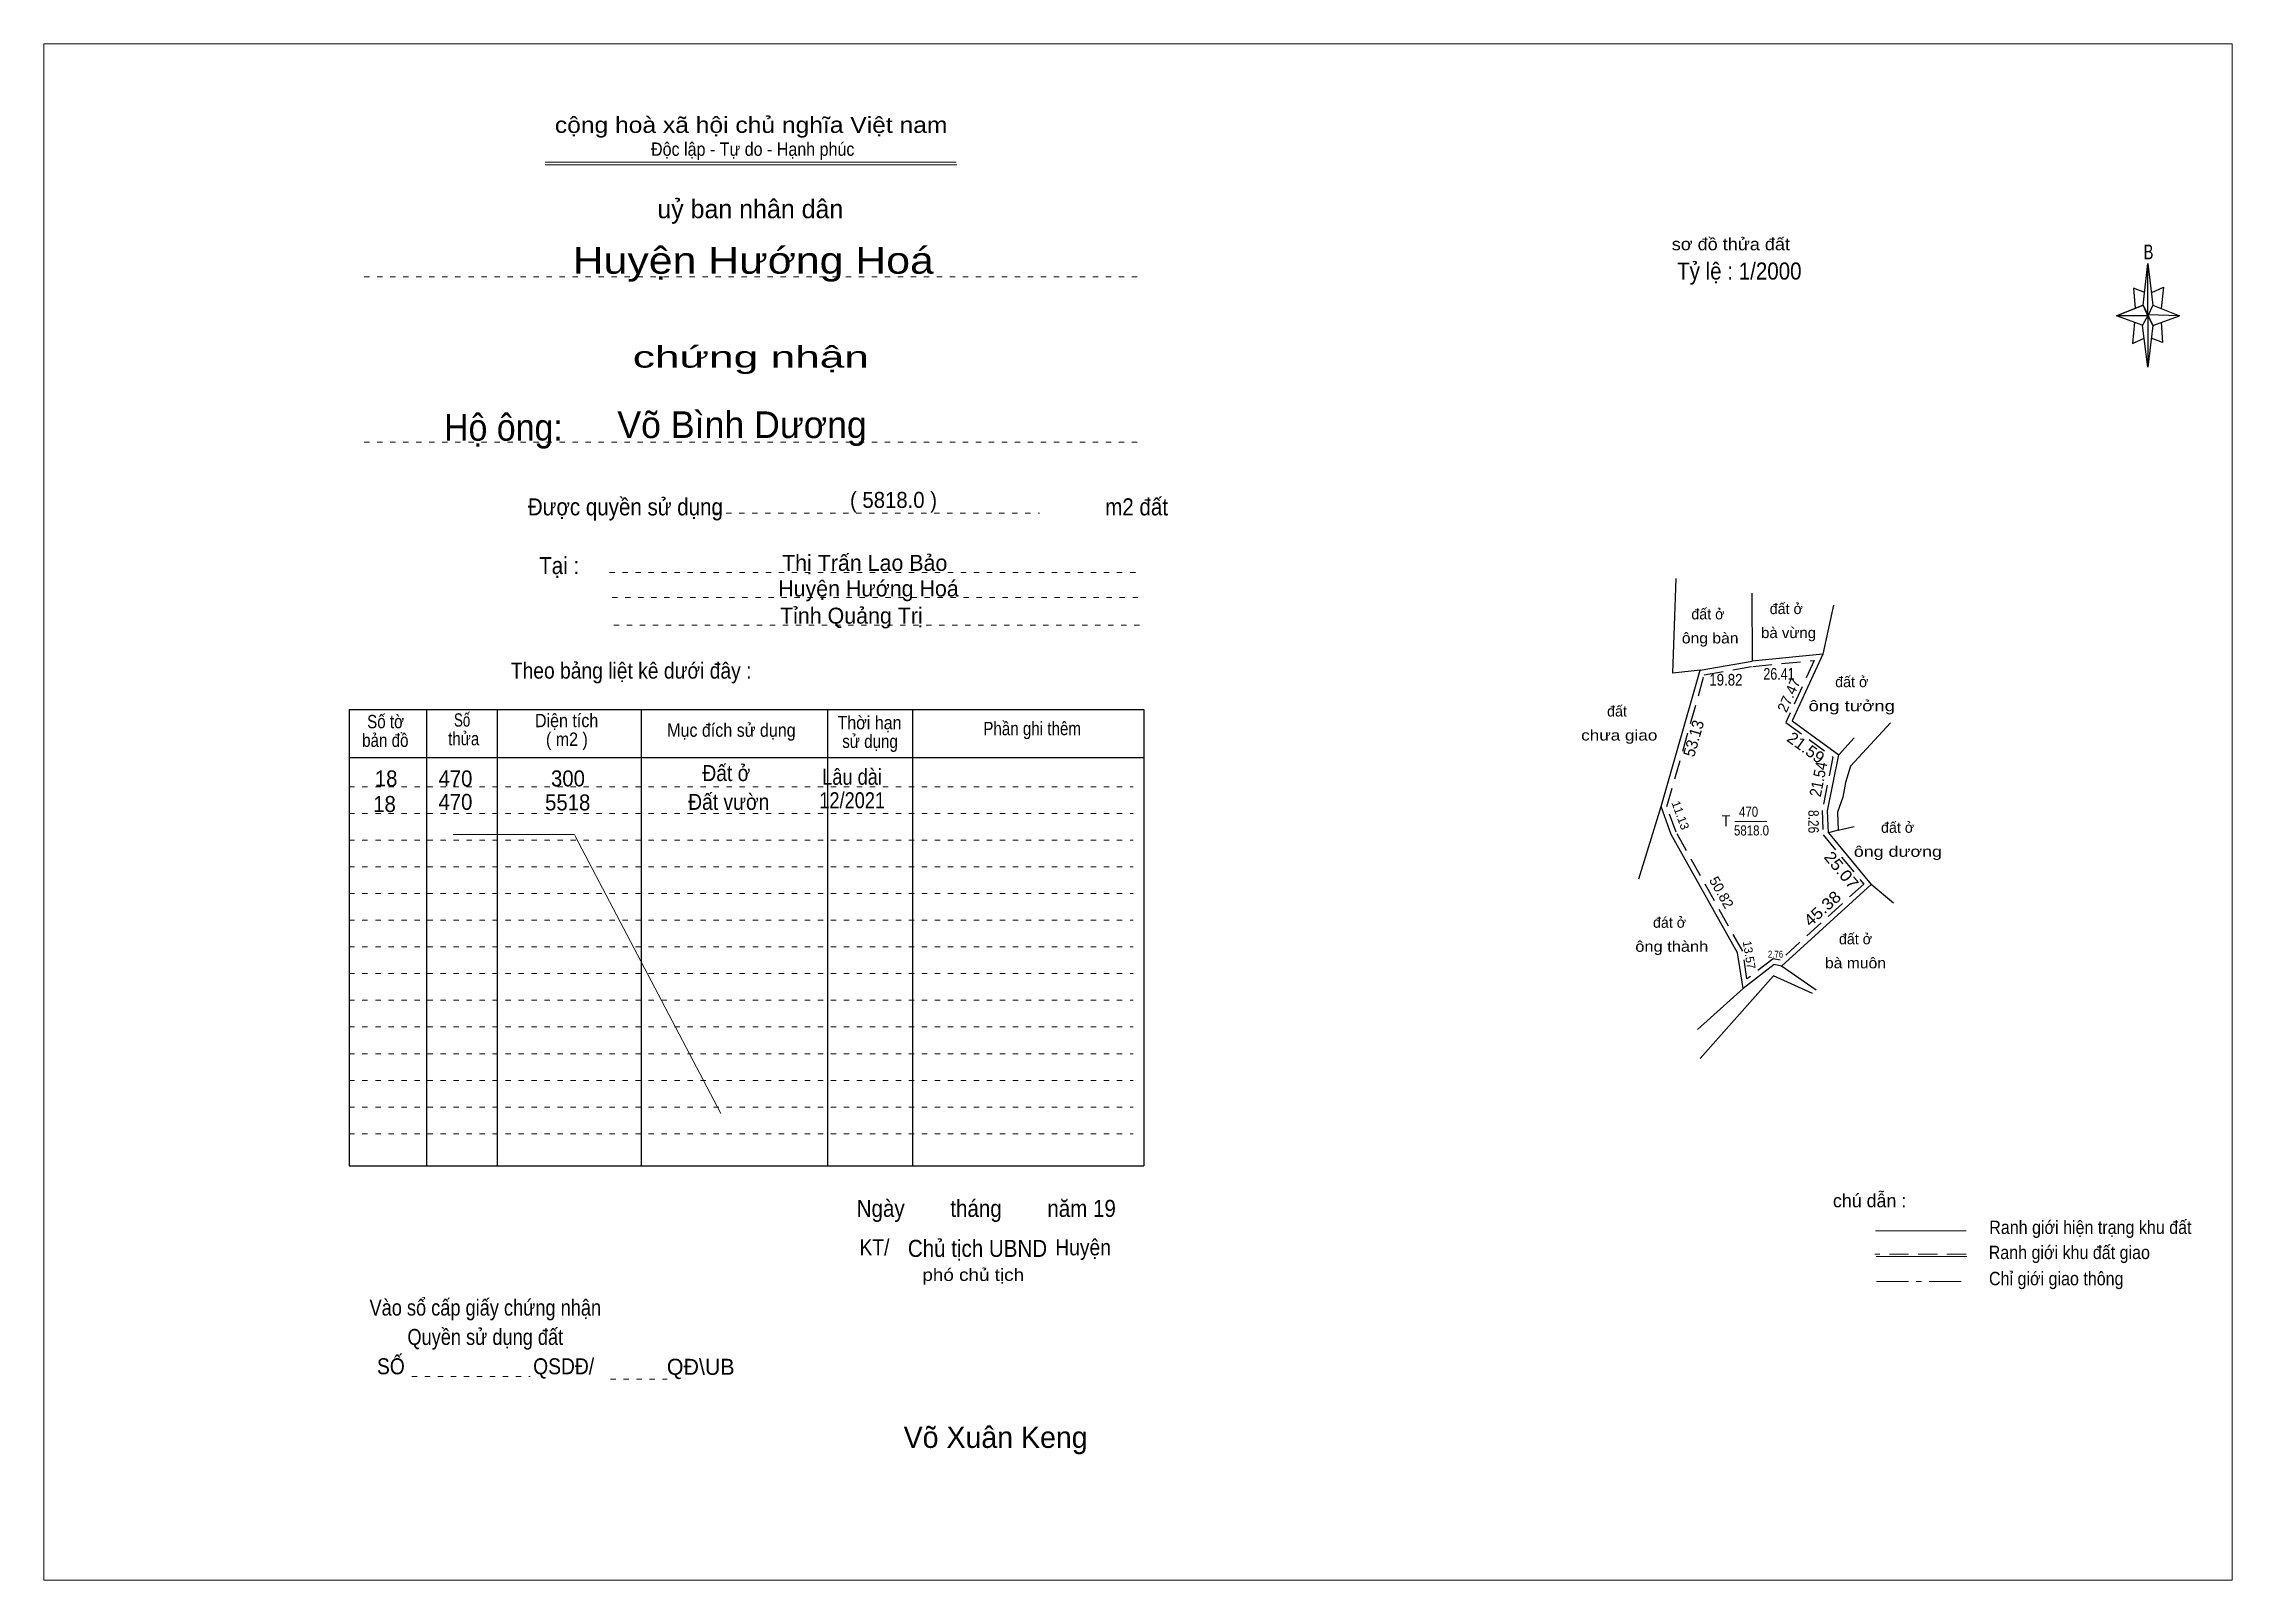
# Model space of a CAD drawing. Header units: centimetres. Extents: x -0.5 to 40.5, y 0 to 28.8.
import ezdxf
from ezdxf.enums import TextEntityAlignment as Align

# ---------------------------------------------------------------- set-up
doc = ezdxf.new("R2010")
doc.units = ezdxf.units.CM
doc.header["$LTSCALE"] = 0.12
for name, pattern in [('DOT_DASHED', [7.7, 5, -1.2, 0.3, -1.2]), ('DOTTED', [1.5, 0.3, -1.2]), ('MEDIUM_DASHED', [4.5, 3, -1.5])]:
    doc.linetypes.add(name, pattern=pattern)
for name, color, linetype, lineweight in [('1', 7, 'DOTTED', 13), ('2', 7, 'Continuous', 25), ('50', 7, 'Continuous', 25)]:
    doc.layers.add(name, color=color, linetype=linetype, lineweight=lineweight)
doc.layers.add('34', color=7, linetype='Continuous')
doc.layers.add('51', color=7, linetype='Continuous')

msp = doc.modelspace()

# ---------------------------------------------------------------- linework, layer by layer
at = {"layer": '1', "linetype": 'Continuous'}
for p, q in [((8.91, 26.55), (16.62, 26.55)), ((8.91, 26.5), (16.63, 26.5))]:
    msp.add_line(p, q, dxfattribs=at)
at = {"layer": '1'}
for p, q in [((5.52, 24.4), (20.02, 24.4)), ((5.52, 21.3), (20.02, 21.3)), ((12.06, 19.97), (18.18, 19.97)), ((10.12, 18.86), (20.06, 18.86)), ((10.17, 18.39), (20.11, 18.39)), ((10.2, 17.87), (20.14, 17.87)), ((5.24, 14.84), (19.94, 14.84)), ((5.24, 14.34), (19.94, 14.34)), ((5.24, 13.84), (19.94, 13.84)), ((5.24, 13.34), (19.94, 13.34)), ((5.24, 12.84), (19.94, 12.84)), ((5.24, 12.34), (19.94, 12.34)), ((5.24, 11.84), (19.94, 11.84)), ((5.24, 11.34), (19.94, 11.34)), ((5.24, 10.84), (19.94, 10.84)), ((5.24, 10.34), (19.94, 10.34)), ((5.24, 9.84), (19.94, 9.84)), ((5.24, 9.34), (19.94, 9.34)), ((5.24, 8.84), (19.94, 8.84)), ((5.24, 8.34), (19.94, 8.34)), ((6.41, 3.79), (8.63, 3.79)), ((10.14, 3.74), (11.2, 3.74))]:
    msp.add_line(p, q, dxfattribs=at)
at = {"layer": '1', "linetype": 'Continuous', "lineweight": 25}
for p, q in [((5.24, 16.29), (20.14, 16.29)), ((5.24, 16.29), (5.24, 7.74)), ((6.69, 16.29), (6.69, 7.74)), ((8.01, 16.29), (8.01, 7.74)), ((10.71, 16.29), (10.71, 7.74)), ((14.21, 16.29), (14.21, 7.74)), ((15.8, 16.29), (15.8, 7.74)), ((20.14, 16.29), (20.14, 7.74)), ((5.24, 15.39), (20.14, 15.39)), ((5.24, 7.74), (20.14, 7.74))]:
    msp.add_line(p, q, dxfattribs=at)
at = {"layer": '1', "linetype": 'Continuous'}
msp.add_lwpolyline([(-0.49, -0.03), (40.55, -0.03), (40.55, 28.77), (-0.49, 28.77)], close=True, dxfattribs=at)
at = {"layer": '2'}
for p, q in [((30.06, 16.97), (30.12, 18.75)), ((31.54, 18.47), (31.55, 17.2)), ((33.07, 18.25), (32.87, 17.33)), ((32.87, 17.33), (31.55, 17.2)), ((30.57, 17.03), (30.06, 16.97)), ((30.57, 17.03), (31.55, 17.2)), ((33.46, 15.76), (33.17, 15.44)), ((29.42, 13.12), (29.84, 14.47)), ((33.16, 14.03), (33.46, 14.1)), ((34.2, 12.66), (33.78, 13.01)), ((32.75, 11.03), (32.1, 11.48)), ((31.38, 11.06), (30.52, 10.29))]:
    msp.add_line(p, q, dxfattribs=at)
at = {"layer": '2', "lineweight": 13}
msp.add_line((31.22, 14.19), (31.82, 14.19), dxfattribs=at)
at = {"layer": '2'}
for points in [[(32.87, 17.33), (32.3, 16.08), (33.17, 15.44)], [(31.38, 11.06), (31.27, 11.73), (30.03, 13.95), (29.84, 14.47), (30.57, 17.03)], [(34.14, 16.04), (33.39, 15.23), (33.3, 14.92), (33.25, 14.65), (33.15, 14.37)], [(32.98, 13.98), (32.96, 14.39), (33.17, 15.44)], [(33.15, 14.37), (33.16, 14.03), (32.98, 13.98)], [(32.98, 13.98), (33.78, 13.01), (32.1, 11.48)], [(32.1, 11.48), (31.96, 11.51), (31.38, 11.06)], [(32.68, 10.97), (31.95, 11.3), (30.57, 9.75)]]:
    msp.add_lwpolyline(points, dxfattribs=at)
at = {"layer": '2', "linetype": 'MEDIUM_DASHED'}
msp.add_lwpolyline([(31.56, 17.1), (32.71, 17.21), (32.18, 16.05), (33.06, 15.4), (32.86, 14.4), (32.88, 13.94), (33.64, 13.02), (32.07, 11.59), (31.94, 11.62), (31.45, 11.24), (31.37, 11.76), (30.12, 13.99), (29.95, 14.47), (30.65, 16.94)], close=True, dxfattribs=at)
at = {"layer": '50'}
for p, q in [((38.88, 23.87), (38.97, 24.65)), ((39.06, 23.87), (39.56, 23.67)), ((38.88, 23.49), (38.38, 23.67)), ((39.06, 23.49), (38.97, 22.71)), ((39.22, 23.55), (39.24, 23.17)), ((39.24, 23.17), (39.03, 23.25))]:
    msp.add_line(p, q, dxfattribs=at)
at = {"layer": '50', "lineweight": 13}
for p, q in [((7.19, 13.95), (9.46, 13.95)), ((9.47, 13.93), (12.21, 8.72)), ((35.56, 6.52), (33.86, 6.52)), ((35.57, 6.04), (33.87, 6.04))]:
    msp.add_line(p, q, dxfattribs=at)
at = {"layer": '50', "linetype": 'MEDIUM_DASHED', "lineweight": 13}
msp.add_line((35.56, 6.08), (33.85, 6.08), dxfattribs=at)
at = {"layer": '50', "linetype": 'DOT_DASHED', "lineweight": 13}
msp.add_line((33.88, 5.57), (35.59, 5.57), dxfattribs=at)
at = {"layer": '50'}
for points in [[(38.97, 24.65), (39.06, 23.87), (38.97, 23.67)], [(38.97, 23.67), (38.38, 23.67), (38.88, 23.87), (39.06, 23.49), (39.56, 23.67), (38.97, 23.69)], [(38.97, 23.67), (38.97, 22.71), (38.87, 23.49)]]:
    msp.add_lwpolyline(points, close=True, dxfattribs=at)
for points in [[(38.97, 23.67), (38.88, 23.87), (38.38, 23.67)], [(38.91, 24.11), (38.7, 24.19), (38.73, 23.81)], [(39.04, 24.11), (39.26, 24.21), (39.22, 23.81)], [(38.72, 23.55), (38.68, 23.15), (38.9, 23.25)], [(38.97, 23.67), (39.06, 23.49), (39.56, 23.67)]]:
    msp.add_lwpolyline(points, dxfattribs=at)

# ---------------------------------------------------------------- texts
at = {"layer": '1'}
for s, height, width, p in [('cộng hoà xã hội chủ nghĩa Việt nam', 0.3, 1.15, (12.775, 27.1)), ('Độc lập - Tự do - Hạnh phúc', 0.25, 0.9, (12.805, 26.67)), ('chứng nhận', 0.4, 1.55, (12.77, 22.7)), ('Được quyền sử dụng                                                                   m2 đất', 0.32, 0.9, (14.59, 19.93)), ('Tại :', 0.32, 0.9, (9.175, 18.83)), ('Theo bảng liệt kê dưới đây :', 0.3, 0.9, (10.525, 16.87)), ('Số tờ', 0.25, 0.85, (5.92, 15.94)), ('Số ', 0.25, 0.75, (7.39, 15.97)), ('Diện tích', 0.25, 0.9, (9.315, 15.96)), ('Mục đích sử dụng', 0.25, 0.9, (12.405, 15.78)), ('Thời hạn', 0.25, 0.9, (14.995, 15.92)), ('Phần ghi thêm', 0.25, 0.85, (18.045, 15.81)), ('bản đồ', 0.25, 0.85, (5.915, 15.59)), ('thửa', 0.25, 0.85, (7.385, 15.62)), ('( m2 )', 0.25, 0.9, (9.32, 15.61)), ('sử dụng', 0.25, 0.85, (15.005, 15.57)), ('Ngày        tháng        năm 19', 0.32, 0.9, (17.185, 6.78)), ('Chủ tịch UBND', 0.32, 0.9, (17.02, 6.03)), ('Vào sổ cấp giấy chứng nhận', 0.3, 0.85, (7.79, 4.93)), ('Quyền sử dụng đất', 0.3, 0.85, (7.79, 4.38)), ('SỐ                        QSDĐ/', 0.3, 0.9, (7.795, 3.83))]:
    msp.add_text(s, height=height, dxfattribs=dict(at, width=width)).set_placement(p, align=Align.CENTER)
msp.add_text('uỷ ban nhân dân', height=0.35, dxfattribs=at).set_placement((12.76, 25.5), align=Align.CENTER)
at = {"layer": '2'}
for s, height, width, p in [('Huyện Hướng Hoá', 0.5, 1.2, (12.815, 24.46)), ('ông bàn', 0.2, 1.1, (30.76, 17.53)), ('bà vừng', 0.2, 1.05, (32.23, 17.63)), ('19.82', 0.2187, 0.85, (31.055, 16.74)), ('26.41', 0.2187, 0.8, (32.05, 16.85)), ('ông tưởng', 0.2, 1.3, (33.415, 16.26)), ('chưa giao', 0.2, 1.2, (29.055, 15.71)), ('470', 0.1889, 0.85, (31.48, 14.28)), ('5818.0', 0.1889, 0.85, (31.535, 13.93)), ('ông dương', 0.2, 1.25, (34.28, 13.53)), ('ông thành', 0.2, 1.15, (30.04, 11.75)), ('2.76', 0.1291, 0.85, (31.985, 11.64)), ('bà muôn', 0.2, 1.1, (33.485, 11.44))]:
    msp.add_text(s, height=height, dxfattribs=dict(at, width=width)).set_placement(p, align=Align.CENTER)
for s, height, p in [('Thị Trấn Lao Bảo', 0.3, (14.905, 18.89)), ('Huyện Hướng Hoá', 0.3, (14.975, 18.41)), ('Tỉnh Quảng Trị', 0.3, (14.655, 17.9)), ('đất ở ', 0.2, (30.755, 17.98)), ('đất ở ', 0.2, (32.225, 18.08)), ('đất ở', 0.2, (33.415, 16.71)), ('đất ', 0.2, (29.05, 16.16)), ('đất ở', 0.2, (34.275, 13.98)), ('đát ở ', 0.2, (30.035, 12.2)), ('đất ở', 0.2, (33.485, 11.89))]:
    msp.add_text(s, height=height, dxfattribs=at).set_placement(p, align=Align.CENTER)
for s, height, rotation, p in [('27.47', 0.1968, 65.525, (32.3262, 16.5192)), ('50.82', 0.1895, 299.248, (30.8889, 12.8163)), ('13.57', 0.1594, 279.324, (31.413, 11.6779))]:
    msp.add_text(s, height=height, rotation=rotation, dxfattribs=at).set_placement(p, align=Align.CENTER)
for s, height, rotation, width, p in [('53.13', 0.2187, 74.049, 0.95, (30.5543, 15.7199)), ('21.59', 0.2187, 324.138, 1.05, (32.4909, 15.488)), ('21.54', 0.2187, 78.727, 0.9, (32.8965, 14.9636)), ('11.13', 0.1594, 290.072, 1.05, (30.1278, 14.2823)), ('8.26', 0.1968, 270, 0.85, (32.6, 14.19)), ('25.07', 0.2187, 309.659, 1.1, (33.1372, 13.2098)), ('45.38', 0.2187, 42.258, 1.1, (32.9365, 12.4785))]:
    msp.add_text(s, height=height, rotation=rotation, dxfattribs=dict(at, width=width)).set_placement(p, align=Align.CENTER)
at = {"layer": '2', "width": 0.95}
msp.add_text('T', height=0.2099, dxfattribs=at).set_placement((31.14, 14.1), align=Align.RIGHT)
at = {"layer": '34', "width": 0.95}
for s, height, p in [('Hộ ông:', 0.5, (8.13, 21.33)), ('( 5818.0 )', 0.3, (15.445, 20.07)), ('18', 0.3, (5.93, 14.85)), ('470', 0.3, (7.23, 14.85)), ('300', 0.3, (9.34, 14.85)), ('18', 0.3, (5.9, 14.37)), ('470', 0.3, (7.23, 14.41)), ('5518', 0.3, (9.335, 14.4))]:
    msp.add_text(s, height=height, dxfattribs=at).set_placement(p, align=Align.CENTER)
at = {"layer": '34'}
msp.add_text('Võ Bình Dương', height=0.5, dxfattribs=at).set_placement((12.605, 21.38), align=Align.CENTER)
at = {"layer": '50'}
for s, height, width, p in [('sơ đồ thửa đất ', 0.23, 1.1, (31.195, 24.9)), ('B', 0.2756, 0.75, (38.98, 24.73)), ('Đất ở ', 0.3, 0.9, (12.36, 14.95)), ('Lâu dài ', 0.3, 0.85, (14.715, 14.88)), ('Đất vườn', 0.3, 0.9, (12.355, 14.41)), ('12/2021', 0.3, 0.85, (14.67, 14.44)), ('Ranh giới hiện trạng khu đất', 0.25, 0.9, (37.89, 6.46)), ('KT/                               Huyện ', 0.3, 0.9, (17.215, 6.06)), ('Ranh giới khu đất giao', 0.25, 0.9, (37.495, 5.99)), ('phó chủ tịch', 0.23, 1.15, (16.94, 5.58)), ('Chỉ giới giao thông', 0.25, 0.9, (37.25, 5.5))]:
    msp.add_text(s, height=height, dxfattribs=dict(at, width=width)).set_placement(p, align=Align.CENTER)
for s, height, p in [('chú dẫn :', 0.25, (33.75, 6.96)), ('QĐ\\UB', 0.3, (11.83, 3.82)), ('Võ Xuân Keng', 0.4, (17.36, 2.45))]:
    msp.add_text(s, height=height, dxfattribs=at).set_placement(p, align=Align.CENTER)
at = {"layer": '51', "width": 0.9}
msp.add_text('Tỷ lệ : 1/2000', height=0.32, dxfattribs=at).set_placement((30.14, 24.35))

doc.saveas('drawing.dxf')
